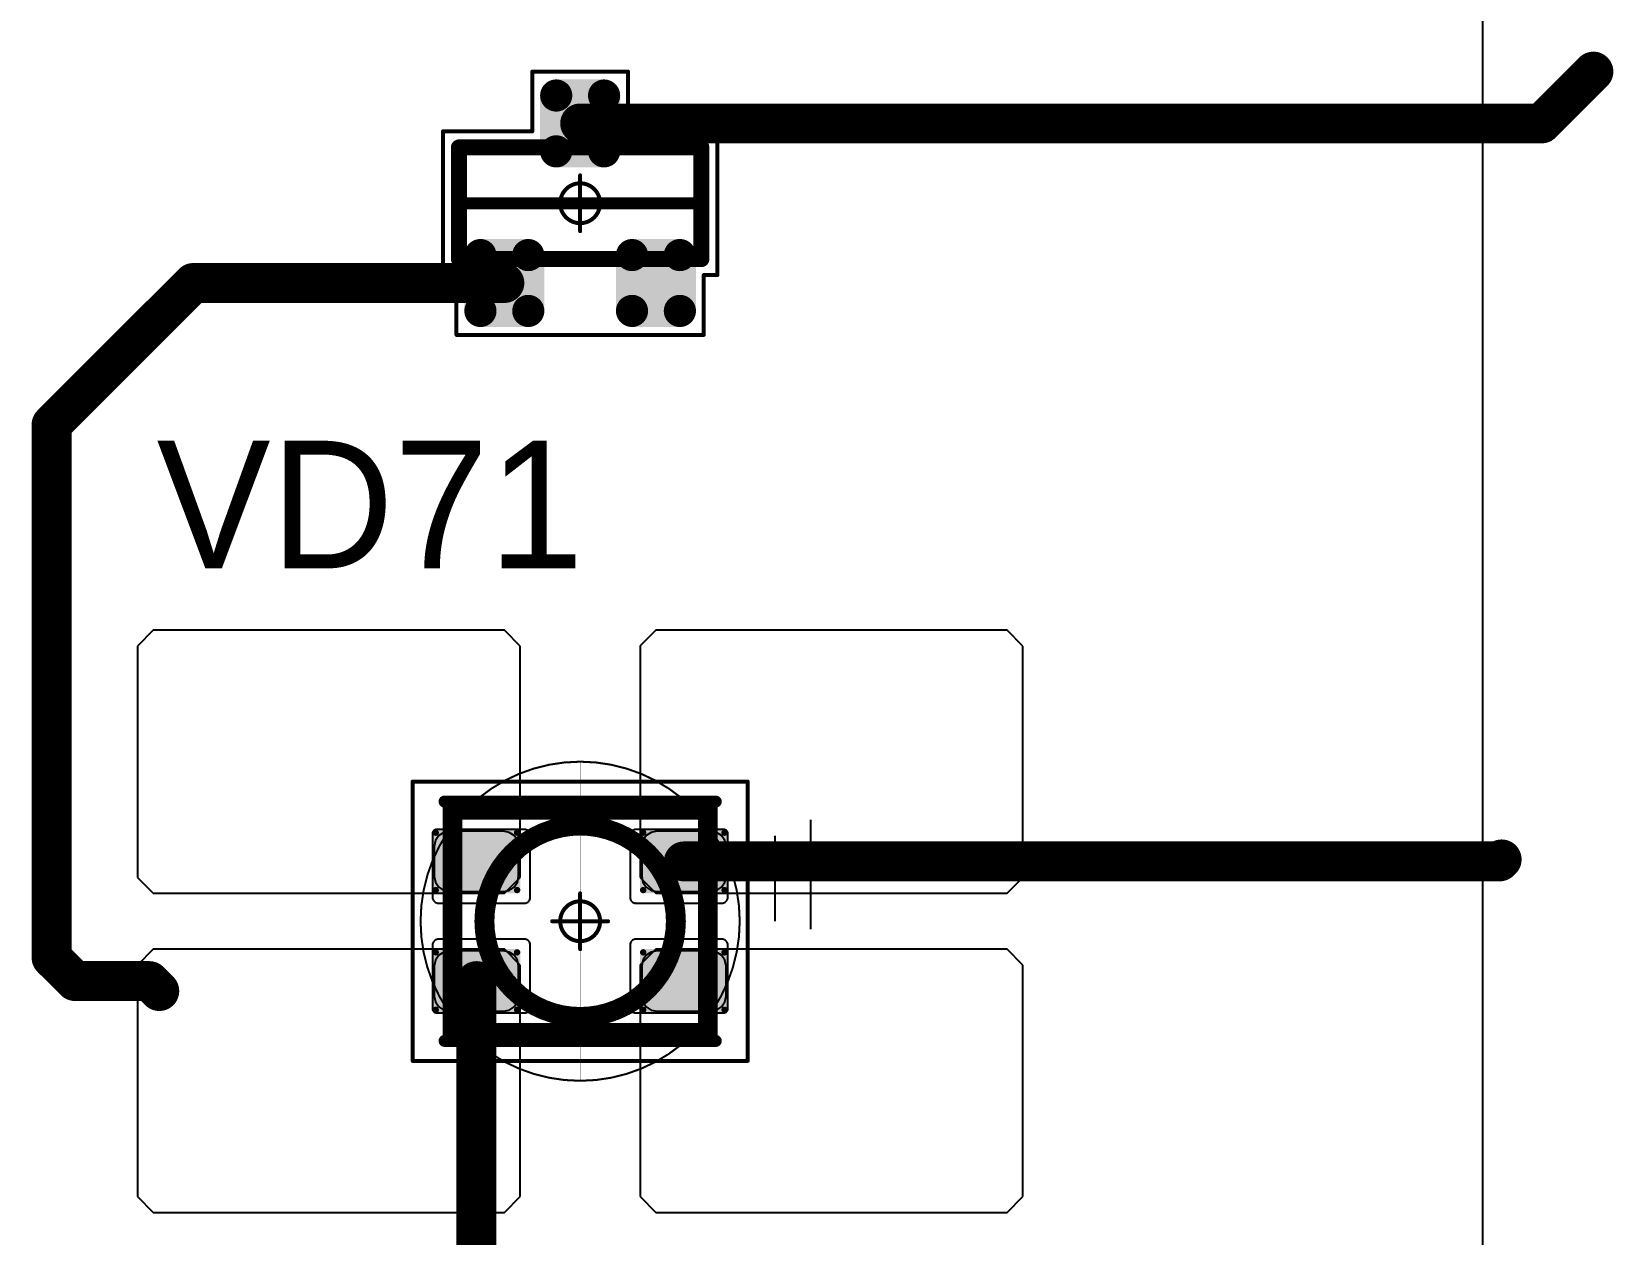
# Model space of a CAD drawing. Header units: millimetres. Extents: x 0 to 400, y 0 to 514.
# Drawn here: x 293.13 to 312.95, y 388.57 to 403.65 of the extents above; entities that cross this region are included whole.
import ezdxf

# ---------------------------------------------------------------- set-up
doc = ezdxf.new("R2010")
doc.units = ezdxf.units.MM
for name, color, linetype in [('Mechanical13', 56, 'Continuous'), ('Mechanical15', 56, 'Continuous'), ('Mechanical2', 216, 'Continuous'), ('TopLayer', 1, 'Continuous'), ('TopOverlay', 2, 'Continuous'), ('TopPaste', 8, 'Continuous'), ('TopSolder', 216, 'Continuous')]:
    doc.layers.add(name, color=color, linetype=linetype)

# ---------------------------------------------------------------- blocks, each defined once
blk = doc.blocks.new('SOT23_111')
at = {"layer": 'Mechanical13', "const_width": 0.1999996}
for points in [[(-0.7000011399999999, 1.52008078), (0.7000011399999999, 1.52008078)], [(-0.7000011399999999, 1.52008078), (-0.7000011399999999, -1.51991822)], [(0.7000011399999999, 1.52008078), (0.7000011399999999, -1.51991822)], [(-0.7000011399999999, -1.51991822), (0.7000011399999999, -1.51991822)]]:
    blk.add_lwpolyline(points, dxfattribs=at)
at = {"layer": 'Mechanical13', "const_width": 0.0999998}
for points in [[(-0.75000104, 1.52008078, 1), (-0.65000124, 1.52008078, 1)], [(-0.75000104, 1.52008078, 1), (-0.65000124, 1.52008078, 1)], [(0.65000124, 1.52008078, 1), (0.75000104, 1.52008078, 1)], [(0.65000124, 1.52008078, 1), (0.75000104, 1.52008078, 1)], [(-0.75000104, -1.51991822, 1), (-0.65000124, -1.51991822, 1)], [(-0.75000104, -1.51991822, 1), (-0.65000124, -1.51991822, 1)], [(0.65000124, -1.51991822, 1), (0.75000104, -1.51991822, 1)], [(0.65000124, -1.51991822, 1), (0.75000104, -1.51991822, 1)]]:
    blk.add_lwpolyline(points, format="xyb", close=True, dxfattribs=at)
at = {"layer": 'Mechanical15', "const_width": 0.0499999}
for points in [[(-0.90000074, 1.72008038), (-0.90000074, 1.55008072)], [(-0.90000074, 1.72008038), (0.90000074, 1.72008038)], [(0.90000074, 1.72008038), (0.90000074, 0.6000800799999999)], [(-1.64999924, 1.55008072), (-1.64999924, -1.54991816)], [(-1.64999924, 1.55008072), (-0.90000074, 1.55008072)], [(0.90000074, 0.6000800799999999), (1.64999924, 0.6000800799999999)], [(1.64999924, 0.6000800799999999), (1.64999924, -0.59991752)], [(0, 0.35007804), (0, -0.34991802)], [(-0.3499993, 8.128e-05), (0.3499993, 8.128e-05)], [(0.90000074, -0.59991752), (1.64999924, -0.59991752)], [(0.90000074, -0.59991752), (0.90000074, -1.71991782)], [(-1.64999924, -1.54991816), (-0.90000074, -1.54991816)], [(-0.90000074, -1.54991816), (-0.90000074, -1.71991782)], [(-0.90000074, -1.71991782), (0.90000074, -1.71991782)]]:
    blk.add_lwpolyline(points, dxfattribs=at)
at = {"layer": 'Mechanical15'}
for points, const_width in [([(-0.9125000799999999, 1.72008038, 1), (-0.8875014, 1.72008038, 1)], 0.02499868), ([(-0.9125000799999999, 1.72008038, 1), (-0.8875014, 1.72008038, 1)], 0.02499868), ([(0.8875014, 1.72008038, 1), (0.9125000799999999, 1.72008038, 1)], 0.02499868), ([(0.8875014, 1.72008038, 1), (0.9125000799999999, 1.72008038, 1)], 0.02499868), ([(-1.66249858, 1.55008072, 1), (-1.6374999, 1.55008072, 1)], 0.02499868), ([(-1.66249858, 1.55008072, 1), (-1.6374999, 1.55008072, 1)], 0.02499868), ([(-0.9125000799999999, 1.55008072, 1), (-0.8875014, 1.55008072, 1)], 0.02499868), ([(-0.9125000799999999, 1.55008072, 1), (-0.8875014, 1.55008072, 1)], 0.02499868), ([(0.8875014, 0.6000800799999999, 1), (0.9125000799999999, 0.6000800799999999, 1)], 0.02499868), ([(0.8875014, 0.6000800799999999, 1), (0.9125000799999999, 0.6000800799999999, 1)], 0.02499868), ([(1.6374999, 0.6000800799999999, 1), (1.66249858, 0.6000800799999999, 1)], 0.02499868), ([(1.6374999, 0.6000800799999999, 1), (1.66249858, 0.6000800799999999, 1)], 0.02499868), ([(0.2499995, 8.382e-05, 1), (-0.2499995, 8.382e-05, 1)], 0.0499999), ([(-0.01249934, 0.35007804, 1), (0.01249934, 0.35007804, 1)], 0.02499868), ([(-0.36249864, 8.128e-05, 1), (-0.33749996, 8.128e-05, 1)], 0.02499868), ([(-0.26249884, 8.382e-05, 1), (-0.23750016, 8.382e-05, 1)], 0.02499868), ([(0.23750016, 8.382e-05, 1), (0.26249884, 8.382e-05, 1)], 0.02499868), ([(0.33749996, 8.128e-05, 1), (0.36249864, 8.128e-05, 1)], 0.02499868), ([(-0.01249934, -0.34991802, 1), (0.01249934, -0.34991802, 1)], 0.02499868), ([(0.8875014, -0.59991752, 1), (0.9125000799999999, -0.59991752, 1)], 0.02499868), ([(0.8875014, -0.59991752, 1), (0.9125000799999999, -0.59991752, 1)], 0.02499868), ([(1.6374999, -0.59991752, 1), (1.66249858, -0.59991752, 1)], 0.02499868), ([(1.6374999, -0.59991752, 1), (1.66249858, -0.59991752, 1)], 0.02499868), ([(-1.66249858, -1.54991816, 1), (-1.6374999, -1.54991816, 1)], 0.02499868), ([(-1.66249858, -1.54991816, 1), (-1.6374999, -1.54991816, 1)], 0.02499868), ([(-0.9125000799999999, -1.54991816, 1), (-0.8875014, -1.54991816, 1)], 0.02499868), ([(-0.9125000799999999, -1.54991816, 1), (-0.8875014, -1.54991816, 1)], 0.02499868), ([(-0.9125000799999999, -1.71991782, 1), (-0.8875014, -1.71991782, 1)], 0.02499868), ([(-0.9125000799999999, -1.71991782, 1), (-0.8875014, -1.71991782, 1)], 0.02499868), ([(0.8875014, -1.71991782, 1), (0.9125000799999999, -1.71991782, 1)], 0.02499868), ([(0.8875014, -1.71991782, 1), (0.9125000799999999, -1.71991782, 1)], 0.02499868)]:
    blk.add_lwpolyline(points, format="xyb", close=True, dxfattribs=dict(at, const_width=const_width))
at = {"layer": 'TopLayer', "const_width": 0.0999998}
for points in [[(-1.39999974, 1.25008132, 1), (-1.29999994, 1.25008132, 1)], [(-0.7000011399999999, 1.25008132, 1), (-0.6000013399999999, 1.25008132, 1)], [(-1.39999974, 0.65008252, 1), (-1.29999994, 0.65008252, 1)], [(-0.7000011399999999, 0.65008252, 1), (-0.6000013399999999, 0.65008252, 1)], [(0.6000013399999999, 0.30008068, 1), (0.7000011399999999, 0.30008068, 1)], [(1.29999994, 0.30008068, 1), (1.39999974, 0.30008068, 1)], [(0.6000013399999999, -0.29991812, 1), (0.7000011399999999, -0.29991812, 1)], [(1.29999994, -0.29991812, 1), (1.39999974, -0.29991812, 1)], [(-1.39999974, -0.64991996, 1), (-1.29999994, -0.64991996, 1)], [(-0.7000011399999999, -0.64991996, 1), (-0.6000013399999999, -0.64991996, 1)], [(-1.39999974, -1.24991876, 1), (-1.29999994, -1.24991876, 1)], [(-0.7000011399999999, -1.24991876, 1), (-0.6000013399999999, -1.24991876, 1)]]:
    blk.add_lwpolyline(points, format="xyb", close=True, dxfattribs=at)
at = {"layer": 'TopLayer'}
for points in [[(-1.44999964, 1.25008132), (-1.44999964, 0.65008252), (-0.55000144, 1.25008132), (-0.55000144, 0.65008252)], [(-1.34999984, 1.35008112), (-1.34999984, 0.55008272), (-0.65000124, 1.35008112), (-0.65000124, 0.55008272)], [(0.65000124, 0.40008048), (0.65000124, -0.39991792), (1.34999984, 0.40008048), (1.34999984, -0.39991792)], [(0.55000144, 0.30008068), (0.55000144, -0.29991812), (1.44999964, 0.30008068), (1.44999964, -0.29991812)], [(-1.34999984, -0.54992016), (-1.34999984, -1.34991856), (-0.65000124, -0.54992016), (-0.65000124, -1.34991856)], [(-1.44999964, -0.64991996), (-1.44999964, -1.24991876), (-0.55000144, -0.64991996), (-0.55000144, -1.24991876)]]:
    blk.add_solid(points, dxfattribs=at)
at = {"layer": 'TopOverlay', "const_width": 0.1499997}
blk.add_lwpolyline([(0, 1.50000208), (0, -1.50000208)], dxfattribs=at)
at = {"layer": 'TopOverlay', "const_width": 0.07499858}
for points in [[(-0.03750056, 1.50000208, 1), (0.03750056, 1.50000208, 1)], [(-0.03750056, -1.50000208, 1), (0.03750056, -1.50000208, 1)]]:
    blk.add_lwpolyline(points, format="xyb", close=True, dxfattribs=at)
at = {"layer": 'TopPaste', "const_width": 0.07499858}
for points in [[(-1.38749786, 1.25008132, 1), (-1.31250182, 1.25008132, 1)], [(-0.68749926, 1.25008132, 1), (-0.61250322, 1.25008132, 1)], [(-1.38749786, 0.65008252, 1), (-1.31250182, 0.65008252, 1)], [(-0.68749926, 0.65008252, 1), (-0.61250322, 0.65008252, 1)], [(0.61250322, 0.30008068, 1), (0.68749926, 0.30008068, 1)], [(1.31250182, 0.30008068, 1), (1.38749786, 0.30008068, 1)], [(0.61250322, -0.29991812, 1), (0.68749926, -0.29991812, 1)], [(1.31250182, -0.29991812, 1), (1.38749786, -0.29991812, 1)], [(-1.38749786, -0.64991996, 1), (-1.31250182, -0.64991996, 1)], [(-0.68749926, -0.64991996, 1), (-0.61250322, -0.64991996, 1)], [(-1.38749786, -1.24991876, 1), (-1.31250182, -1.24991876, 1)], [(-0.68749926, -1.24991876, 1), (-0.61250322, -1.24991876, 1)]]:
    blk.add_lwpolyline(points, format="xyb", close=True, dxfattribs=at)
at = {"layer": 'TopPaste'}
for points in [[(-1.42499842, 1.25008132), (-1.42499842, 0.65008252), (-0.5750026599999999, 1.25008132), (-0.5750026599999999, 0.65008252)], [(-1.34999984, 1.3250799), (-1.34999984, 0.57508394), (-0.65000124, 1.3250799), (-0.65000124, 0.57508394)], [(0.5750026599999999, 0.30008068), (0.5750026599999999, -0.29991812), (1.42499842, 0.30008068), (1.42499842, -0.29991812)], [(0.65000124, 0.37507926), (0.65000124, -0.3749166999999999), (1.34999984, 0.37507926), (1.34999984, -0.3749166999999999)], [(-1.34999984, -0.57492138), (-1.34999984, -1.32491734), (-0.65000124, -0.57492138), (-0.65000124, -1.32491734)], [(-1.42499842, -0.64991996), (-1.42499842, -1.24991876), (-0.5750026599999999, -0.64991996), (-0.5750026599999999, -1.24991876)]]:
    blk.add_solid(points, dxfattribs=at)
at = {"layer": 'TopSolder', "const_width": 0.2015998}
for points in [[(-1.45079974, 1.25008132, 1), (-1.24919994, 1.25008132, 1)], [(-0.75080114, 1.25008132, 1), (-0.5492013399999999, 1.25008132, 1)], [(-1.45079974, 0.65008252, 1), (-1.24919994, 0.65008252, 1)], [(-0.75080114, 0.65008252, 1), (-0.5492013399999999, 0.65008252, 1)], [(0.5492013399999999, 0.30008068, 1), (0.75080114, 0.30008068, 1)], [(1.24919994, 0.30008068, 1), (1.45079974, 0.30008068, 1)], [(0.5492013399999999, -0.29991812, 1), (0.75080114, -0.29991812, 1)], [(1.24919994, -0.29991812, 1), (1.45079974, -0.29991812, 1)], [(-1.45079974, -0.64991996, 1), (-1.24919994, -0.64991996, 1)], [(-0.75080114, -0.64991996, 1), (-0.5492013399999999, -0.64991996, 1)], [(-1.45079974, -1.24991876, 1), (-1.24919994, -1.24991876, 1)], [(-0.75080114, -1.24991876, 1), (-0.5492013399999999, -1.24991876, 1)]]:
    blk.add_lwpolyline(points, format="xyb", close=True, dxfattribs=at)
at = {"layer": 'TopSolder'}
for points in [[(-1.34999984, 1.45168112), (-1.34999984, 0.44848272), (-0.65000124, 1.45168112), (-0.65000124, 0.44848272)], [(-1.55159964, 1.25008132), (-1.55159964, 0.65008252), (-0.4484014399999999, 1.25008132), (-0.4484014399999999, 0.65008252)], [(0.65000124, 0.50168048), (0.65000124, -0.50151792), (1.34999984, 0.50168048), (1.34999984, -0.50151792)], [(0.4484014399999999, 0.30008068), (0.4484014399999999, -0.29991812), (1.55159964, 0.30008068), (1.55159964, -0.29991812)], [(-1.34999984, -0.44832016), (-1.34999984, -1.45151856), (-0.65000124, -0.44832016), (-0.65000124, -1.45151856)], [(-1.55159964, -0.64991996), (-1.55159964, -1.24991876), (-0.4484014399999999, -0.64991996), (-0.4484014399999999, -1.24991876)]]:
    blk.add_solid(points, dxfattribs=at)
blk = doc.blocks.new('E65F_284')
at = {"layer": 'Mechanical13'}
for p, q in [((2.44058186, 1.07119928), (2.44058186, 0)), ((1.90498222, 0.5355996399999999), (2.9761815, 0.5355996399999999))]:
    blk.add_line(p, q, dxfattribs=at)
at = {"layer": 'Mechanical13', "const_width": 0.2499995}
for points in [[(-1.60001712, -1.39999974), (-1.60001712, 1.39999974)], [(-1.60001712, 1.39999974), (1.59998156, 1.39999974)], [(1.59998156, -1.39999974), (1.59998156, 1.39999974)], [(-1.60001712, -1.39999974), (1.59998156, -1.39999974)]]:
    blk.add_lwpolyline(points, dxfattribs=at)
at = {"layer": 'Mechanical13'}
for points, const_width in [([(-1.66251636, 1.39999974, 1), (-1.53751788, 1.39999974, 1)], 0.12499848), ([(-1.66251636, 1.39999974, 1), (-1.53751788, 1.39999974, 1)], 0.12499848), ([(1.53748232, 1.39999974, 1), (1.6624808, 1.39999974, 1)], 0.12499848), ([(1.53748232, 1.39999974, 1), (1.6624808, 1.39999974, 1)], 0.12499848), ([(1.19998236, 0, 1), (-1.20001792, 0, 1)], 0.2499995), ([(-1.26251716, 0, 1), (-1.13751868, 0, 1)], 0.12499848), ([(1.13748312, 0, 1), (1.2624816, 0, 1)], 0.12499848), ([(-1.66251636, -1.39999974, 1), (-1.53751788, -1.39999974, 1)], 0.12499848), ([(-1.66251636, -1.39999974, 1), (-1.53751788, -1.39999974, 1)], 0.12499848), ([(1.53748232, -1.39999974, 1), (1.6624808, -1.39999974, 1)], 0.12499848), ([(1.53748232, -1.39999974, 1), (1.6624808, -1.39999974, 1)], 0.12499848)]:
    blk.add_lwpolyline(points, format="xyb", close=True, dxfattribs=dict(at, const_width=const_width))
at = {"layer": 'Mechanical15', "const_width": 0.0499999}
for points in [[(-2.10003644, 1.75000158), (2.09996532, 1.74999904)], [(-2.10003644, -1.75000158), (-2.10003644, 1.75000158)], [(2.09996532, -1.74999904), (2.09996532, 1.74999904)], [(-1.778e-05, -0.3499993), (-1.778e-05, 0.3499993)], [(-1.778e-05, -0.3499993), (-1.778e-05, 0.3499993)], [(-0.35003486, 1.778e-05), (0.34996374, 1.778e-05)], [(-0.35001708, 0), (0.34998152, 0)], [(-2.10003644, -1.75000158), (2.09996532, -1.74999904)]]:
    blk.add_lwpolyline(points, dxfattribs=at)
at = {"layer": 'Mechanical15'}
for points, const_width in [([(-2.11253578, 1.75000158, 1), (-2.0875371, 1.75000158, 1)], 0.02499868), ([(-2.11253578, 1.75000158, 1), (-2.0875371, 1.75000158, 1)], 0.02499868), ([(2.08746598, 1.74999904, 1), (2.11246466, 1.74999904, 1)], 0.02499868), ([(2.08746598, 1.74999904, 1), (2.11246466, 1.74999904, 1)], 0.02499868), ([(0.24996394, 1.778e-05, 1), (-0.25003506, 1.778e-05, 1)], 0.0499999), ([(0.24998172, 0, 1), (-0.25001728, 0, 1)], 0.0499999), ([(-0.01251712, 0.3499993, 1), (0.01248156, 0.3499993, 1)], 0.02499868), ([(-0.01251712, 0.3499993, 1), (0.01248156, 0.3499993, 1)], 0.02499868), ([(-0.3625342, 1.778e-05, 1), (-0.33753552, 1.778e-05, 1)], 0.02499868), ([(-0.36251642, 0, 1), (-0.33751774, 0, 1)], 0.02499868), ([(-0.2625344, 1.778e-05, 1), (-0.23753572, 1.778e-05, 1)], 0.02499868), ([(-0.26251662, 0, 1), (-0.23751794, 0, 1)], 0.02499868), ([(0.2374646, 1.778e-05, 1), (0.26246328, 1.778e-05, 1)], 0.02499868), ([(0.23748238, 0, 1), (0.26248106, 0, 1)], 0.02499868), ([(0.3374643999999999, 1.778e-05, 1), (0.36246308, 1.778e-05, 1)], 0.02499868), ([(0.33748218, 0, 1), (0.36248086, 0, 1)], 0.02499868), ([(-0.01251712, -0.3499993, 1), (0.01248156, -0.3499993, 1)], 0.02499868), ([(-0.01251712, -0.3499993, 1), (0.01248156, -0.3499993, 1)], 0.02499868), ([(-2.11253578, -1.75000158, 1), (-2.0875371, -1.75000158, 1)], 0.02499868), ([(-2.11253578, -1.75000158, 1), (-2.0875371, -1.75000158, 1)], 0.02499868), ([(2.08746598, -1.74999904, 1), (2.11246466, -1.74999904, 1)], 0.02499868), ([(2.08746598, -1.74999904, 1), (2.11246466, -1.74999904, 1)], 0.02499868)]:
    blk.add_lwpolyline(points, format="xyb", close=True, dxfattribs=dict(at, const_width=const_width))
at = {"layer": 'TopLayer'}
for p, q in [((-5.35001724, 3.64999778), (-5.55001684, 3.44999818)), ((-0.9500158799999998, 3.650002859999999), (-5.35001724, 3.65000032)), ((-5.35001724, 3.65000032), (-5.35001724, 3.64999778)), ((-0.75001374, 3.45000072), (-0.9500158799999998, 3.650002859999999)), ((0.9499803199999999, 3.64999778), (0.7499807199999999, 3.44999818)), ((5.34997914, 3.65000032), (0.9499803199999999, 3.650002859999999)), ((0.9499803199999999, 3.650002859999999), (0.9499803199999999, 3.64999778)), ((5.54997874, 3.45000072), (5.34997914, 3.65000032)), ((-5.55001684, 3.44999818), (-5.54973236, 3.4497137)), ((-5.54973236, 3.4497137), (-5.54973236, 0.5499989)), ((-0.75001628, 0.54999636), (-0.75001374, 3.45000072)), ((0.7499807199999999, 3.44999818), (0.7502652, 3.4497137)), ((0.7502652, 3.4497137), (0.7502652, 0.5499989)), ((5.54998128, 0.54999636), (5.54997874, 3.45000072)), ((-5.54973236, 0.5499989), (-5.35001724, 0.3499993)), ((-0.9500158799999998, 0.3499993), (-0.75001628, 0.54999636)), ((0.7502652, 0.5499989), (0.9499803199999999, 0.3499993)), ((5.349981679999999, 0.3499993), (5.54998128, 0.54999636)), ((-5.35001724, 0.3499993), (-0.9500158799999998, 0.3499993)), ((0.9499803199999999, 0.3499993), (5.349981679999999, 0.3499993)), ((-5.35001724, -0.35000184), (-5.55001684, -0.55000144)), ((-0.9500158799999998, -0.3499993), (-5.35001724, -0.3499993)), ((-5.35001724, -0.3499993), (-5.35001724, -0.35000184)), ((-0.75001628, -0.54999636), (-0.9500158799999998, -0.3499993)), ((0.9499803199999999, -0.35000184), (0.7499807199999999, -0.55000144)), ((5.349981679999999, -0.3499993), (0.9499803199999999, -0.3499993)), ((0.9499803199999999, -0.3499993), (0.9499803199999999, -0.35000184)), ((5.54998128, -0.54999636), (5.349981679999999, -0.3499993)), ((-5.55001684, -0.55000144), (-5.54973236, -0.55028592)), ((-5.54973236, -0.55028592), (-5.54973236, -3.45000072)), ((-0.75001374, -3.45000072), (-0.75001628, -0.54999636)), ((0.7499807199999999, -0.55000144), (0.7502652, -0.55028592)), ((0.7502652, -0.55028592), (0.7502652, -3.45000072)), ((5.54997874, -3.45000072), (5.54998128, -0.54999636)), ((-5.54973236, -3.45000072), (-5.35001724, -3.65000032)), ((-0.9500158799999998, -3.650002859999999), (-0.75001374, -3.45000072)), ((0.7502652, -3.45000072), (0.9499803199999999, -3.650002859999999)), ((5.34997914, -3.65000032), (5.54997874, -3.45000072)), ((-5.35001724, -3.65000032), (-0.9500158799999998, -3.650002859999999)), ((0.9499803199999999, -3.650002859999999), (5.34997914, -3.65000032))]:
    blk.add_line(p, q, dxfattribs=at)
at = {"layer": 'TopLayer', "const_width": 0.03999991999999999}
for points in [[(-1.82994554, 1.11000032, 1), (-1.78994562, 1.11000032, 1)], [(-0.8099475799999999, 1.11000032, 1), (-0.7699476599999999, 1.11000032, 1)], [(0.77005434, 1.11000032, 1), (0.81005426, 1.11000032, 1)], [(1.7900523, 1.11000032, 1), (1.83005222, 1.11000032, 1)], [(-1.82994554, 0.39000176, 1), (-1.78994562, 0.39000176, 1)], [(-0.8099475799999999, 0.39000176, 1), (-0.7699476599999999, 0.39000176, 1)], [(0.77005434, 0.39000176, 1), (0.81005426, 0.39000176, 1)], [(1.7900523, 0.39000176, 1), (1.83005222, 0.39000176, 1)], [(-1.82994554, -0.39000176, 1), (-1.78994562, -0.39000176, 1)], [(-0.8099475799999999, -0.39000176, 1), (-0.7699476599999999, -0.39000176, 1)], [(0.77005434, -0.39000176, 1), (0.81005426, -0.39000176, 1)], [(1.7900523, -0.39000176, 1), (1.83005222, -0.39000176, 1)], [(-1.82994554, -1.11000032, 1), (-1.78994562, -1.11000032, 1)], [(-0.8099475799999999, -1.11000032, 1), (-0.7699476599999999, -1.11000032, 1)], [(0.77005434, -1.11000032, 1), (0.81005426, -1.11000032, 1)], [(1.7900523, -1.11000032, 1), (1.83005222, -1.11000032, 1)]]:
    blk.add_lwpolyline(points, format="xyb", close=True, dxfattribs=at)
at = {"layer": 'TopLayer'}
for points in [[(-1.8499455, 1.11000032), (-1.8499455, 0.39000176), (-0.7499477, 1.11000032), (-0.7499477, 0.39000176)], [(-1.80994558, 1.15000024), (-1.80994558, 0.35000184), (-0.78994762, 1.15000024), (-0.78994762, 0.35000184)], [(0.7500543799999999, 1.11000032), (0.7500543799999999, 0.39000176), (1.85005218, 1.11000032), (1.85005218, 0.39000176)], [(0.7900543, 1.15000024), (0.7900543, 0.35000184), (1.81005226, 1.15000024), (1.81005226, 0.35000184)], [(-1.8499455, -0.39000176), (-1.8499455, -1.11000032), (-0.7499477, -0.39000176), (-0.7499477, -1.11000032)], [(-1.80994558, -0.35000184), (-1.80994558, -1.15000024), (-0.78994762, -0.35000184), (-0.78994762, -1.15000024)], [(0.7500543799999999, -0.39000176), (0.7500543799999999, -1.11000032), (1.85005218, -0.39000176), (1.85005218, -1.11000032)], [(0.7900543, -0.35000184), (0.7900543, -1.15000024), (1.81005226, -0.35000184), (1.81005226, -1.15000024)]]:
    blk.add_solid(points, dxfattribs=at)
at = {"layer": 'TopOverlay'}
for p, q in [((2.88554922, 1.27113538), (2.88554922, -0.0999998)), ((2.1999829, 0.58556652), (3.57111808, 0.58556652))]:
    blk.add_line(p, q, dxfattribs=at)
at = {"layer": 'TopOverlay', "const_width": 0.1499997}
for points in [[(-1.70001692, 1.49999954), (1.69998136, 1.49999954)], [(-1.70001692, -1.49999954), (1.69998136, -1.49999954)]]:
    blk.add_lwpolyline(points, dxfattribs=at)
at = {"layer": 'TopOverlay', "const_width": 0.07499858}
for points in [[(-1.73751748, 1.49999954, 1), (-1.66251636, 1.49999954, 1)], [(1.6624808, 1.49999954, 1), (1.73748192, 1.49999954, 1)], [(-1.73751748, -1.49999954, 1), (-1.66251636, -1.49999954, 1)], [(1.6624808, -1.49999954, 1), (1.73748192, -1.49999954, 1)]]:
    blk.add_lwpolyline(points, format="xyb", close=True, dxfattribs=at)
at = {"layer": 'TopPaste'}
for p, q in [((-1.81413912, 1.01066092), (-1.82869078, 0.9375012999999999)), ((-1.77269648, 1.0726801), (-1.81413912, 1.01066092)), ((-1.7106773, 1.11412274), (-1.77269648, 1.0726801)), ((-1.63751768, 1.1286744), (-1.7106773, 1.11412274)), ((-0.96251776, 1.1286744), (-1.63751768, 1.1286744)), ((-0.8893581399999999, 1.11412274), (-0.96251776, 1.1286744)), ((-0.82733896, 1.0726801), (-0.8893581399999999, 1.11412274)), ((-0.78589632, 1.01066092), (-0.82733896, 1.0726801)), ((-0.7713446599999999, 0.9375012999999999), (-0.78589632, 1.01066092)), ((0.7858607599999999, 1.01066092), (0.7713091, 0.9375012999999999)), ((0.8273034, 1.0726801), (0.7858607599999999, 1.01066092)), ((0.88932258, 1.11412274), (0.8273034, 1.0726801)), ((0.9624822000000001, 1.1286744), (0.88932258, 1.11412274)), ((1.63748212, 1.1286744), (0.9624822000000001, 1.1286744)), ((1.71064174, 1.11412274), (1.63748212, 1.1286744)), ((1.77266092, 1.0726801), (1.71064174, 1.11412274)), ((1.81410356, 1.01066092), (1.77266092, 1.0726801)), ((1.82865522, 0.9375012999999999), (1.81410356, 1.01066092)), ((-1.82869078, 0.9375012999999999), (-1.82869078, 0.56250078)), ((-0.7713446599999999, 0.56250078), (-0.7713446599999999, 0.9375012999999999)), ((0.7713091, 0.9375012999999999), (0.7713091, 0.56250078)), ((1.82865522, 0.56250078), (1.82865522, 0.9375012999999999)), ((-1.82869078, 0.56250078), (-1.81413912, 0.4893386199999999)), ((-1.81413912, 0.4893386199999999), (-1.77269648, 0.42732198)), ((-1.77269648, 0.42732198), (-1.7106773, 0.3858768)), ((-0.8893581399999999, 0.3858768), (-0.82733896, 0.42732198)), ((-0.82733896, 0.42732198), (-0.78589632, 0.4893386199999999)), ((-0.78589632, 0.4893386199999999), (-0.7713446599999999, 0.56250078)), ((0.7713091, 0.56250078), (0.7858633, 0.4893411599999999)), ((0.7858633, 0.4893411599999999), (0.8273034, 0.42732198)), ((0.8273034, 0.42732198), (0.88932258, 0.38587934)), ((1.71064174, 0.3858768), (1.77266092, 0.42732198)), ((1.77266092, 0.42732198), (1.8141061, 0.4893411599999999)), ((1.8141061, 0.4893411599999999), (1.82865522, 0.56250078)), ((-1.7106773, 0.3858768), (-1.63751768, 0.3713251399999999)), ((-1.63751768, 0.3713251399999999), (-0.96251776, 0.3713251399999999)), ((-0.96251776, 0.3713251399999999), (-0.8893581399999999, 0.3858768)), ((0.88932258, 0.38587934), (0.9624822000000001, 0.3713251399999999)), ((0.9624822000000001, 0.3713251399999999), (1.63748212, 0.37132768)), ((1.63748212, 0.37132768), (1.71064174, 0.3858768)), ((-1.7106773, -0.3858768), (-1.77269648, -0.42732198)), ((-1.63751768, -0.3713251399999999), (-1.7106773, -0.3858768)), ((-0.96251776, -0.3713251399999999), (-1.63751768, -0.3713251399999999)), ((-0.8893581399999999, -0.3858768), (-0.96251776, -0.3713251399999999)), ((-0.82733896, -0.42732198), (-0.8893581399999999, -0.3858768)), ((0.88932258, -0.38587934), (0.8273034, -0.42732198)), ((0.9624822000000001, -0.3713251399999999), (0.88932258, -0.38587934)), ((1.63748212, -0.37132768), (0.9624822000000001, -0.3713251399999999)), ((1.71064174, -0.3858768), (1.63748212, -0.37132768)), ((1.77266092, -0.42732198), (1.71064174, -0.3858768)), ((-1.81413912, -0.4893386199999999), (-1.82869078, -0.56250078)), ((-1.82869078, -0.56250078), (-1.82869078, -0.9375012999999999)), ((-1.77269648, -0.42732198), (-1.81413912, -0.4893386199999999)), ((-0.78589632, -0.4893386199999999), (-0.82733896, -0.42732198)), ((-0.7713446599999999, -0.56250078), (-0.78589632, -0.4893386199999999)), ((-0.7713446599999999, -0.9375012999999999), (-0.7713446599999999, -0.56250078)), ((0.7858633, -0.4893411599999999), (0.7713091, -0.56250078)), ((0.7713091, -0.56250078), (0.7713091, -0.9375012999999999)), ((0.8273034, -0.42732198), (0.7858633, -0.4893411599999999)), ((1.8141061, -0.4893411599999999), (1.77266092, -0.42732198)), ((1.82865522, -0.56250078), (1.8141061, -0.4893411599999999)), ((1.82865522, -0.9375012999999999), (1.82865522, -0.56250078)), ((-1.82869078, -0.9375012999999999), (-1.81413912, -1.01066092)), ((-0.78589632, -1.01066092), (-0.7713446599999999, -0.9375012999999999)), ((0.7713091, -0.9375012999999999), (0.7858607599999999, -1.01066092)), ((1.81410356, -1.01066092), (1.82865522, -0.9375012999999999)), ((-1.81413912, -1.01066092), (-1.77269648, -1.0726801)), ((-1.77269648, -1.0726801), (-1.7106773, -1.11412274)), ((-1.7106773, -1.11412274), (-1.63751768, -1.1286744)), ((-1.63751768, -1.1286744), (-0.96251776, -1.1286744)), ((-0.96251776, -1.1286744), (-0.8893581399999999, -1.11412274)), ((-0.8893581399999999, -1.11412274), (-0.82733896, -1.0726801)), ((-0.82733896, -1.0726801), (-0.78589632, -1.01066092)), ((0.7858607599999999, -1.01066092), (0.8273034, -1.0726801)), ((0.8273034, -1.0726801), (0.88932258, -1.11412274)), ((0.88932258, -1.11412274), (0.9624822000000001, -1.1286744)), ((0.9624822000000001, -1.1286744), (1.63748212, -1.1286744)), ((1.63748212, -1.1286744), (1.71064174, -1.11412274)), ((1.71064174, -1.11412274), (1.77266092, -1.0726801)), ((1.77266092, -1.0726801), (1.81410356, -1.01066092))]:
    blk.add_line(p, q, dxfattribs=at)
at = {"layer": 'TopSolder'}
for p, q in [((-1.84997598, 1.10063026), (-1.8500344, 1.1005693)), ((-1.8500344, 1.1005693), (-1.8500344, 0.3005455)), ((-1.84997344, 1.11056928), (-1.84997598, 1.10063026)), ((-1.84236106, 1.12892586), (-1.84997344, 1.11056928)), ((-1.82830216, 1.1429746), (-1.84236106, 1.12892586)), ((-1.80993796, 1.15057174), (-1.82830216, 1.1429746)), ((-1.80000148, 1.15056666), (-1.80993796, 1.15057174)), ((-0.7000443199999999, 1.15057174), (-1.80000148, 1.15056666)), ((-0.68512436, 1.15057174), (-0.7000443199999999, 1.1505692)), ((-0.7000443199999999, 1.1505692), (-0.7000443199999999, 1.15057174)), ((-0.6575552, 1.1391519), (-0.68512436, 1.15057174)), ((-0.63645542, 1.11805466), (-0.6575552, 1.1391519)), ((-0.6250355799999999, 1.0904855), (-0.63645542, 1.11805466)), ((-0.62504574, 0.30055566), (-0.6250355799999999, 1.07556808)), ((-0.6250355799999999, 1.07556808), (-0.6250355799999999, 1.0904855)), ((0.6249796999999999, 1.07555538), (0.6249644599999999, 1.07556808)), ((0.6249644599999999, 1.07556808), (0.6249669999999999, 0.3005455)), ((0.6363843, 1.11804196), (0.6249746199999999, 1.09047534)), ((0.6249746199999999, 1.09047534), (0.6249796999999999, 1.07555538)), ((0.6574764599999999, 1.13914174), (0.6363843, 1.11804196)), ((0.68503546, 1.15056666), (0.6574764599999999, 1.13914174)), ((0.69995288, 1.1505692), (0.68503546, 1.15056666)), ((1.79996846, 1.15056412), (0.69995288, 1.1505692)), ((1.799971, 1.1505565), (1.79996846, 1.15056412)), ((1.80990748, 1.15055904), (1.799971, 1.1505565)), ((1.82826914, 1.14295428), (1.80990748, 1.15055904)), ((1.84232296, 1.12890046), (1.82826914, 1.14295428)), ((1.84992772, 1.11054134), (1.84232296, 1.12890046)), ((1.84992772, 1.10060232), (1.84992772, 1.11054134)), ((1.84995312, 0.30055566), (1.84992772, 1.10060232)), ((-1.8500344, 0.3005455), (-1.8500344, 0.28563062)), ((-1.8500344, 0.28563062), (-1.83861456, 0.2580767)), ((-1.83861456, 0.2580767), (-1.81751986, 0.23698962)), ((-1.81751986, 0.23698962), (-1.78996086, 0.22557994)), ((-1.78996086, 0.22557994), (-1.77504598, 0.22558248)), ((-1.77504598, 0.22558248), (-1.77504344, 0.22557994)), ((-1.77504344, 0.22557994), (-0.7000443199999999, 0.22557994)), ((-0.7000443199999999, 0.22557994), (-0.6851269, 0.2255774)), ((-0.6851269, 0.2255774), (-0.6575678999999999, 0.23698962)), ((-0.6575678999999999, 0.23698962), (-0.6364732, 0.25808178)), ((-0.6364732, 0.25808178), (-0.6250533599999999, 0.28563824)), ((-0.6250533599999999, 0.30055312), (-0.62504574, 0.30055566)), ((-0.6250533599999999, 0.28563824), (-0.6250533599999999, 0.30055312)), ((0.6249669999999999, 0.3005455), (0.62496954, 0.28563062)), ((0.62496954, 0.28563062), (0.6363893799999999, 0.25807416)), ((0.6363893799999999, 0.25807416), (0.6574866199999999, 0.23698708)), ((0.6574866199999999, 0.23698708), (0.6850481599999999, 0.2255774)), ((0.6850481599999999, 0.2255774), (0.6999604999999999, 0.22558248)), ((0.6999604999999999, 0.22558248), (0.69995542, 0.2255774)), ((0.69995542, 0.2255774), (1.77495708, 0.22557994)), ((1.77495708, 0.22557994), (1.78986942, 0.22557486)), ((1.78986942, 0.22557486), (1.81743096, 0.23698454)), ((1.81743096, 0.23698454), (1.83852566, 0.25807162)), ((1.83852566, 0.25807162), (1.8499455, 0.28562808)), ((1.8499455, 0.28562808), (1.84994804, 0.30054296)), ((1.84994804, 0.30054296), (1.84995312, 0.30055566)), ((-1.85002424, -0.29941774), (-1.85002932, -1.09943392)), ((-1.8500217, -0.29941774), (-1.85002424, -0.29941774)), ((-1.83860186, -0.25694386), (-1.8500217, -0.28450286)), ((-1.8500217, -0.28450286), (-1.8500217, -0.29941774)), ((-1.81750716, -0.23585424), (-1.83860186, -0.25694386)), ((-1.78994562, -0.22444202), (-1.81750716, -0.23585424)), ((-1.7750282, -0.22444456), (-1.78994562, -0.22444202)), ((-0.70002654, -0.22444202), (-1.7750282, -0.22444456)), ((-0.68511166, -0.22444202), (-0.70002654, -0.2244471)), ((-0.70002654, -0.2244471), (-0.70002654, -0.22444202)), ((-0.6575526599999999, -0.2358517), (-0.68511166, -0.22444202)), ((-0.63645542, -0.25693878), (-0.6575526599999999, -0.2358517)), ((-0.6250355799999999, -0.28449524), (-0.63645542, -0.25693878)), ((-0.62505844, -1.07443016), (-0.6250355799999999, -0.29940758)), ((-0.6250355799999999, -0.29940758), (-0.6250355799999999, -0.28449524)), ((0.6249746199999999, -0.29941774), (0.6249644599999999, -1.07443016)), ((0.6249796999999999, -0.29942028), (0.6249746199999999, -0.29941774)), ((0.63639954, -0.2569464), (0.6249796999999999, -0.28450286)), ((0.6249796999999999, -0.28450286), (0.6249796999999999, -0.29942028)), ((0.65749424, -0.23585424), (0.63639954, -0.2569464)), ((0.68505324, -0.22444202), (0.65749424, -0.23585424)), ((0.69997066, -0.22444456), (0.68505324, -0.22444202)), ((1.77497232, -0.22444202), (0.69997066, -0.22444456)), ((1.77497232, -0.2244471), (1.77497232, -0.22444202)), ((1.7898872, -0.22444456), (1.77497232, -0.2244471)), ((1.8174462, -0.23585424), (1.7898872, -0.22444456)), ((1.8385409, -0.25694132), (1.8174462, -0.23585424)), ((1.84996074, -0.28449524), (1.8385409, -0.25694132)), ((1.84996074, -0.2994101199999999), (1.84996074, -0.28449524)), ((1.84996328, -1.09943392), (1.84996074, -0.2994101199999999)), ((-1.85002932, -1.09943392), (-1.85002424, -1.1093704)), ((-1.85002424, -1.1093704), (-1.8424017, -1.12772698)), ((-1.8424017, -1.12772698), (-1.82833772, -1.14177064)), ((-1.82833772, -1.14177064), (-1.80996844, -1.1493627)), ((-1.80996844, -1.1493627), (-1.80002942, -1.14935254)), ((-1.80002942, -1.14935254), (-1.80002688, -1.14935254)), ((-1.80002688, -1.14935254), (-0.70002908, -1.14943128)), ((-0.70002908, -1.14943128), (-0.6851040399999999, -1.14942112)), ((-0.6851040399999999, -1.14942112), (-0.6575374199999999, -1.13797588)), ((-0.6575374199999999, -1.13797588), (-0.6364503399999999, -1.11685324)), ((-0.6364503399999999, -1.11685324), (-0.62505082, -1.08926884)), ((-0.62505082, -1.08926884), (-0.62506352, -1.07434634)), ((-0.62506352, -1.07434634), (-0.62505844, -1.07443016)), ((0.6249644599999999, -1.07443016), (0.6249644599999999, -1.08935012)), ((0.6249644599999999, -1.08935012), (0.63638176, -1.11691928)), ((0.63638176, -1.11691928), (0.65748154, -1.13801652)), ((0.65748154, -1.13801652), (0.6850507, -1.14943636)), ((0.6850507, -1.14943636), (0.69997066, -1.14943382)), ((0.69997066, -1.14943382), (1.79992782, -1.14943128)), ((0.69997066, -1.14943382), (0.69997066, -1.14943382)), ((1.79992782, -1.14943128), (1.8098643, -1.14943636)), ((1.8098643, -1.14943636), (1.8282285, -1.14183922)), ((1.8282285, -1.14183922), (1.8422874, -1.12779048)), ((1.8422874, -1.12779048), (1.84989978, -1.1094339)), ((1.84989978, -1.1094339), (1.84990232, -1.09949488)), ((1.84990232, -1.09949488), (1.84996328, -1.09943392))]:
    blk.add_line(p, q, dxfattribs=at)

msp = doc.modelspace()

# ---------------------------------------------------------------- linework, layer by layer
at = {"layer": 'Mechanical2'}
for points, const_width in [([(301.99999798, 392.4999998599999, 1), (298.0000009, 392.4999998599999, 1)], 0.0254), ([(299.99975052, 394.50000094, 1), (300.0002483599999, 394.50000094, 1)], 0.00050038), ([(297.9936509, 392.4999998599999, 1), (298.0063509, 392.4999998599999, 1)], 0.0127), ([(297.99974944, 392.4999998599999, 1), (298.00024728, 392.4999998599999, 1)], 0.00050038), ([(301.99364798, 392.4999998599999, 1), (302.00634798, 392.4999998599999, 1)], 0.0127), ([(301.99974906, 392.4999998599999, 1), (302.0002469, 392.4999998599999, 1)], 0.00050038), ([(299.99975052, 390.4999987799999, 1), (300.0002483599999, 390.4999987799999, 1)], 0.00050038)]:
    msp.add_lwpolyline(points, format="xyb", close=True, dxfattribs=dict(at, const_width=const_width))
at = {"layer": 'Mechanical2', "const_width": 0.00100076}
for points in [[(299.99999944, 390.4999987799999), (299.99999944, 394.50000094)], [(297.99999836, 392.4999998599999), (301.99999798, 392.4999998599999)]]:
    msp.add_lwpolyline(points, dxfattribs=at)
at = {"layer": 'TopLayer'}
msp.add_line((311.3124711, 142.84999878), (311.3124711, 455.23554114), dxfattribs=at)
at = {"layer": 'TopLayer', "const_width": 0.499999}
for points in [[(312.04995502, 402.49995446), (312.69999944, 403.14999888)], [(299.99992832, 402.49995446), (312.04995502, 402.49995446)], [(293.37500126, 398.72495566), (295.14999898, 400.49995338)], [(295.14999898, 400.49995338), (299.04992768, 400.49995338)], [(293.37500126, 392.04284812), (293.37500126, 398.72495566)], [(301.3000527199999, 393.2500009), (311.52500052, 393.2500009)], [(311.52500052, 393.2500009), (311.5499992, 393.27499958)], [(293.37500126, 392.04284812), (293.66789628, 391.7499531)], [(293.66789628, 391.7499531), (294.60000262, 391.7499531)], [(294.60000262, 391.7499531), (294.7250011, 391.62495462)], [(298.6999995, 391.74994548), (298.70005284, 391.74999882)], [(298.6999995, 387.22499898), (298.6999995, 391.74994548)]]:
    msp.add_lwpolyline(points, dxfattribs=at)
at = {"layer": 'TopLayer', "const_width": 0.2499995}
for points in [[(312.57500096, 403.14999888, 1), (312.82499792, 403.14999888, 1)], [(299.87492984, 402.49995446, 1), (300.1249268, 402.49995446, 1)], [(311.92495654, 402.49995446, 1), (312.1749535, 402.49995446, 1)], [(311.92495654, 402.49995446, 1), (312.1749535, 402.49995446, 1)], [(295.0250005, 400.49995338, 1), (295.27499746, 400.49995338, 1)], [(295.0250005, 400.49995338, 1), (295.27499746, 400.49995338, 1)], [(298.9249292, 400.49995338, 1), (299.17492616, 400.49995338, 1)], [(293.25000278, 398.72495566, 1), (293.49999974, 398.72495566, 1)], [(293.25000278, 398.72495566, 1), (293.49999974, 398.72495566, 1)], [(301.17505424, 393.2500009, 1), (301.4250512, 393.2500009, 1)], [(311.40000204, 393.2500009, 1), (311.649999, 393.2500009, 1)], [(311.40000204, 393.2500009, 1), (311.649999, 393.2500009, 1)], [(311.42500072, 393.27499958, 1), (311.67499768, 393.27499958, 1)], [(293.25000278, 392.04284812, 1), (293.49999974, 392.04284812, 1)], [(293.25000278, 392.04284812, 1), (293.49999974, 392.04284812, 1)], [(293.5428977999999, 391.7499531, 1), (293.79289476, 391.7499531, 1)], [(293.5428977999999, 391.7499531, 1), (293.79289476, 391.7499531, 1)], [(294.47500414, 391.7499531, 1), (294.7250011, 391.7499531, 1)], [(294.47500414, 391.7499531, 1), (294.7250011, 391.7499531, 1)], [(298.5750010199999, 391.74994548, 1), (298.82499798, 391.74994548, 1)], [(298.5750010199999, 391.74994548, 1), (298.82499798, 391.74994548, 1)], [(298.57505436, 391.74999882, 1), (298.8250513199999, 391.74999882, 1)], [(294.60000262, 391.62495462, 1), (294.84999958, 391.62495462, 1)]]:
    msp.add_lwpolyline(points, format="xyb", close=True, dxfattribs=at)

# ---------------------------------------------------------------- block references
for name, p, rotation in [('SOT23_111', (300.0000096, 401.49995392), 90), ('E65F_284', (299.99999944, 392.4999998599999), 360)]:
    msp.add_blockref(name, p, dxfattribs=dict(rotation=rotation))

# ---------------------------------------------------------------- texts
at = {"layer": 'TopOverlay'}
msp.add_text('VD71', height=1.59999934, dxfattribs=at).set_placement((294.69219954, 396.92319904))

doc.saveas('drawing.dxf')
